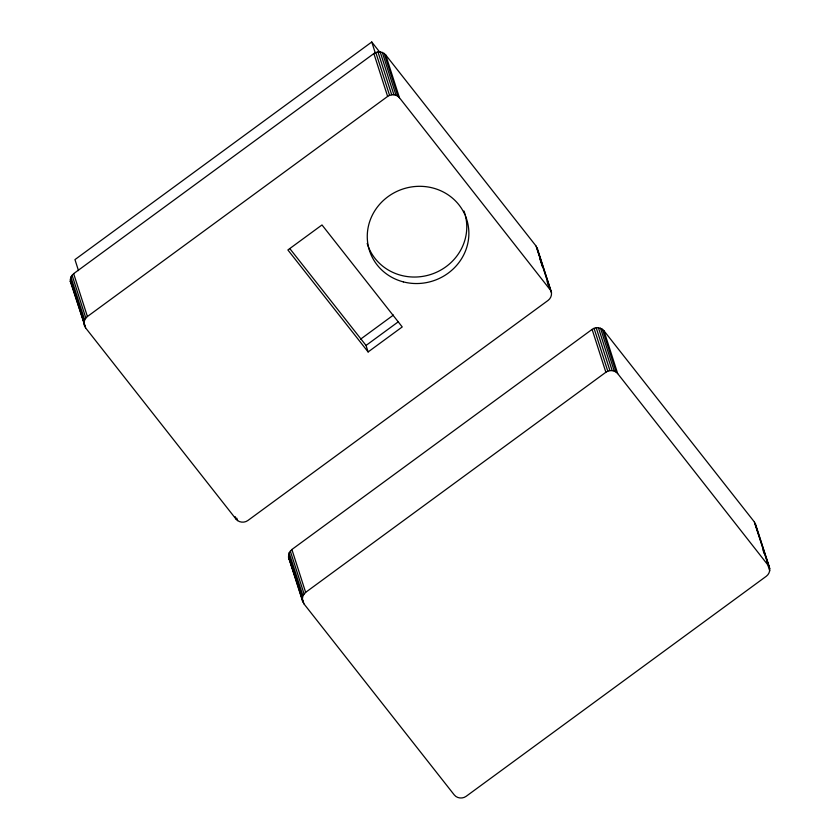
<?xml version="1.0" encoding="UTF-8"?>
<svg xmlns="http://www.w3.org/2000/svg" width="840" height="840" viewBox="0 0 840 840"><rect width="100%" height="100%" fill="white"/><g stroke="black" fill="none" stroke-linecap="round" stroke-linejoin="round"><path stroke-width="1.26" d="M70.255 281.19L70.917 277.022L73.658 273.661L373.874 53.56C377.433 50.925 382.914 51.408 385.707 54.936L536.162 246.162L550.988 290.84C552.363 294.231 551.019 298.252 548.111 300.394L247.895 520.495C244.325 523.131 238.854 522.648 236.05 519.131L85.607 327.905L70.255 281.19L71.841 285.044M550.988 290.84L399.473 97.787C396.669 94.269 391.199 93.786 387.629 96.422L87.413 316.522C84.504 318.665 83.16 322.686 84.536 326.078M288.488 557.014L289.149 552.856L291.889 549.497L592.106 329.395C595.675 326.76 601.146 327.243 603.95 330.76L754.394 521.986L769.22 566.664C770.595 570.066 769.262 574.087 766.343 576.23L466.127 796.331C462.567 798.966 457.086 798.483 454.293 794.955L303.839 603.729L288.488 557.014L302.778 601.913M302.253 599.875L302.915 595.707L305.644 592.357L605.871 372.256C609.43 369.621 614.912 370.094 617.704 373.622L769.22 566.664M379.848 52.279L371.763 42L74.96 259.602L78.487 270.606M360.665 339.098L393.445 315.063M368.12 351.95L287.879 249.963L321.993 224.952L402.234 326.939L368.12 351.95L366.03 345.45L398.076 321.962M289.842 248.619L366.03 345.45M289.012 559.051L290.084 560.879M769.745 568.701L755.465 523.813M754.394 521.986L768.159 564.848M763.014 550L764.2 553.675M768.127 565.919L769.702 570.822M603.95 330.76L617.704 373.622M602.417 329.291L616.172 372.141M600.526 328.251L614.282 371.102M598.405 327.726L612.161 370.577M596.19 327.747L609.956 370.608M594.048 328.314L607.803 371.175M592.106 329.395L605.871 372.256M551.513 292.877L537.222 247.978M536.162 246.162L549.917 289.012M539.669 258.258L542.42 266.826M547.145 281.516L548.321 285.191M385.707 54.936L399.473 97.787M384.185 53.456L397.94 96.317M382.294 52.416L396.05 95.277M380.163 51.891L393.929 94.752M377.958 51.912L391.713 94.773M375.806 52.479L389.571 95.34M371.763 42L375.291 53.004M373.874 53.56L387.629 96.422M291.889 549.497L305.644 592.357M290.294 551.009L304.059 593.87M289.149 552.856L302.915 595.707M288.53 554.904L302.295 597.765M290.472 562.097L303.839 603.729M236.796 518.154L237.584 520.601M235.263 516.673L236.05 519.131M73.658 273.661L87.413 316.522M72.061 275.173L85.817 318.034M70.917 277.022L84.672 319.882M70.297 279.069L84.052 321.93M72.24 286.272L85.607 327.905M465.444 215.859A51.051 48.363 -17.8 0 1 428.841 275.048A51.051 48.363 -17.8 0 1 367.175 243.432M463.964 211.029A51.051 48.363 -17.8 0 1 465.129 214.641M403.358 281.883A51.051 48.363 -17.8 0 0 467.534 222.348A51.051 48.363 -17.8 0 0 383.303 200.54A51.051 48.363 -17.8 0 0 403.358 281.883"/></g></svg>
